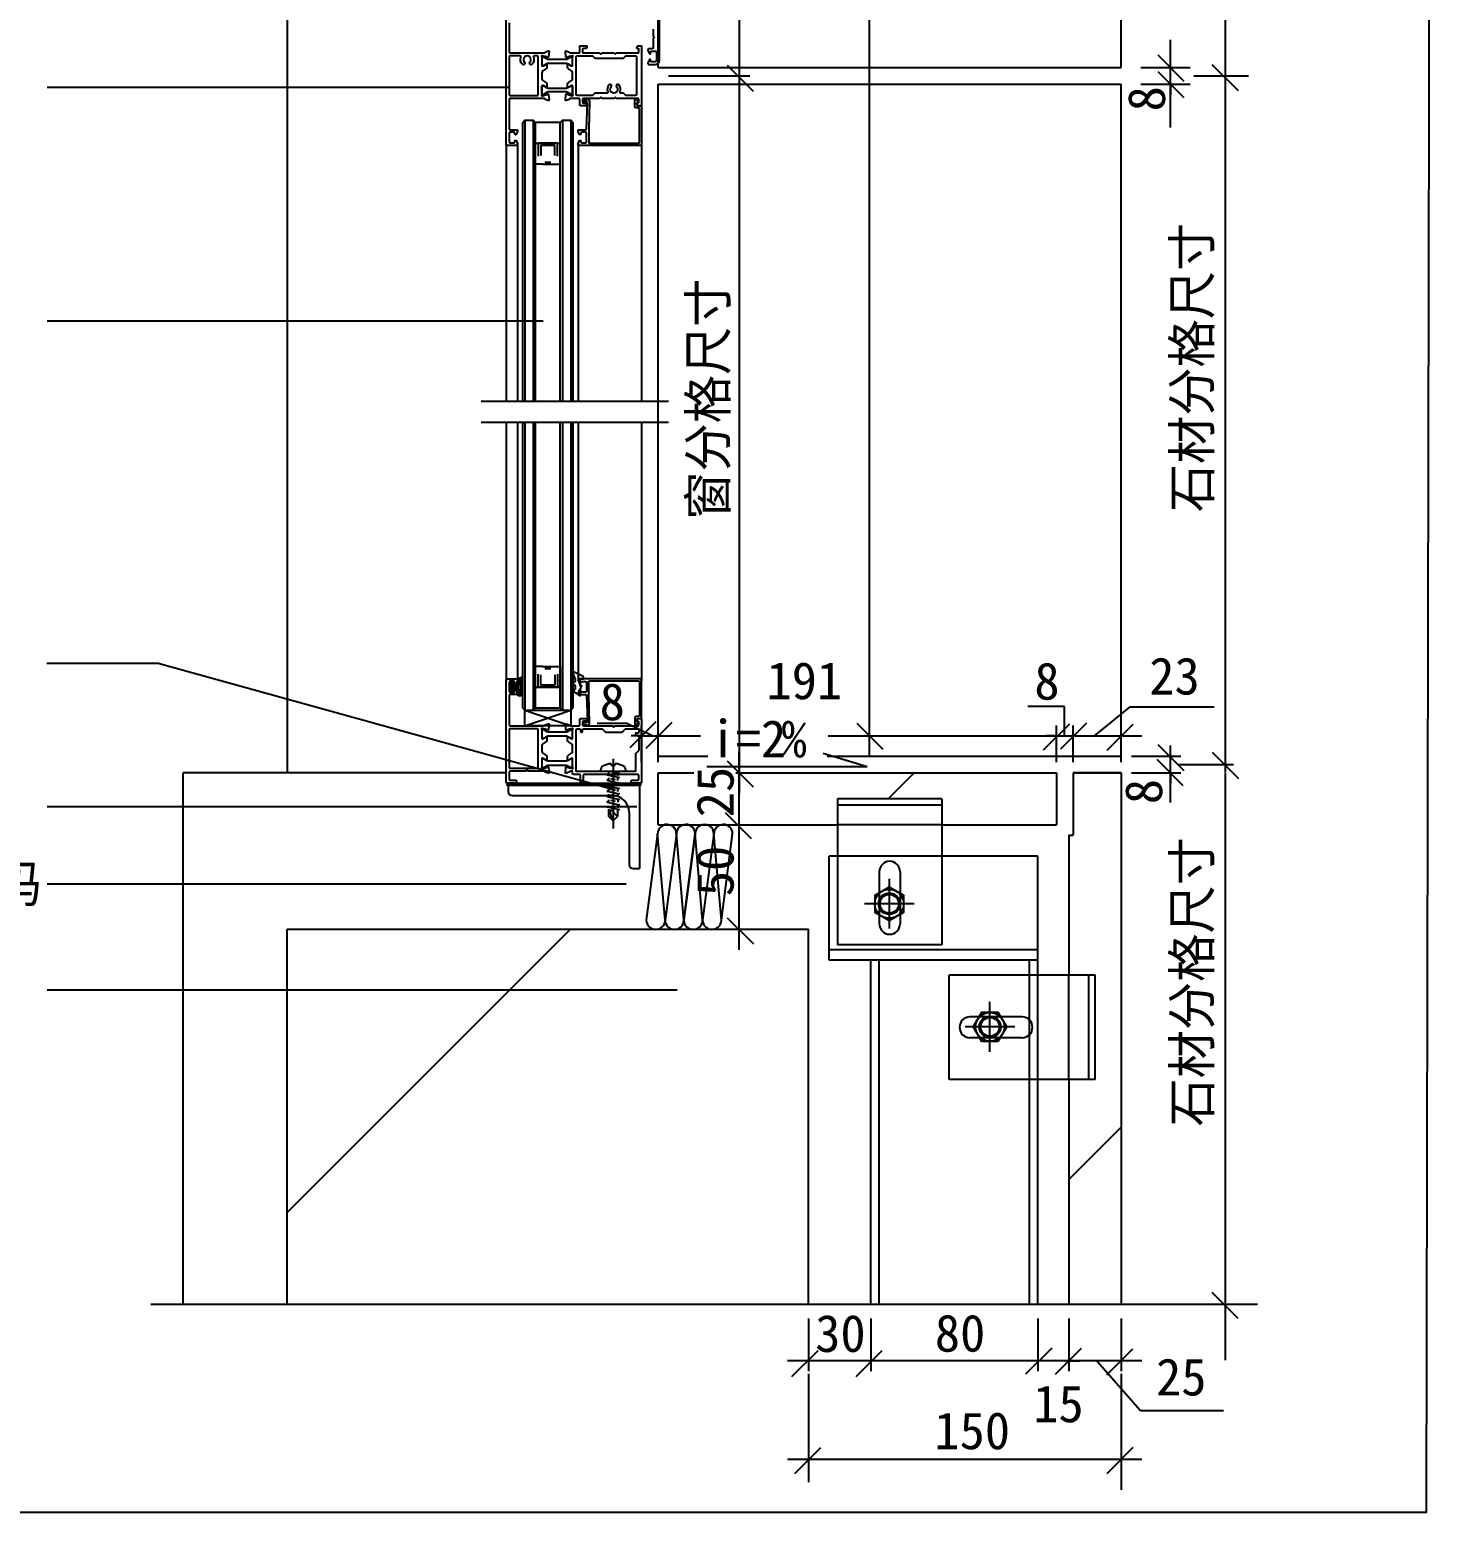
# Model space of a CAD drawing. Header units: metres. Extents: x -1813 to 2885, y 396 to 2003.
# Drawn here: x 2212 to 2885, y 396 to 1107 of the extents above; entities that cross this region are included whole.
import ezdxf

# ---------------------------------------------------------------- set-up
doc = ezdxf.new("R2010")
doc.units = ezdxf.units.M
for name, color, linetype in [('bz', 1, 'Continuous'), ('PJ', 4, 'Continuous'), ('ss', 5, 'Continuous'), ('user', 7, 'Continuous'), ('WARM', 51, 'Continuous'), ('wz', 2, 'Continuous'), ('xc', 3, 'Continuous'), ('XX', 6, 'Continuous'), ('YY', 4, 'Continuous'), ('ZX', 1, 'Continuous')]:
    doc.layers.add(name, color=color, linetype=linetype)
doc.dimstyles.get("Standard").update_dxf_attribs({"dimtxt": 2.5, "dimasz": 2.5, "dimexe": 1.25, "dimexo": 0.625, "dimtad": 1, "dimcen": 2.5, "dimazin": 3, "dimtfac": 1, "dimtmove": 0, "dimatfit": 3})

# ---------------------------------------------------------------- blocks, each defined once
blk = doc.blocks.new('A$C49D450B1')
at = {"layer": 'WARM'}
for points in [[(18, 45.88), (23.43, 4.45, -1), (14.43, 4.54, -1), (5.43, 4.45), (0, 45.88, -1), (9, 45.88, -1), (18, 45.88), (14.43, 4.54), (9, 45.88), (5.43, 4.45)], [(36, 45.88), (41.42, 4.45, -1), (32.42, 4.54, -1), (23.43, 4.45), (18, 45.88, -1), (27, 45.88, -1), (36, 45.88), (32.42, 4.54), (27, 45.88), (23.43, 4.45)]]:
    blk.add_lwpolyline(points, format="xyb", dxfattribs=at)
blk = doc.blocks.new('6340')
at = {"layer": 'xc'}
for p, q in [((-63, 0), (0, 0)), ((-63, 0), (-63, -3)), ((0, 0), (0, -40)), ((-61, -5), (-13, -5)), ((-5, -13), (-5, -38)), ((-3, -40), (0, -40))]:
    blk.add_line(p, q, dxfattribs=at)
for centre, radius, start, end in [((-61, -3), 2, 180, 270), ((-13, -13), 8, 0, 90), ((-3, -38), 2, 180, 270)]:
    blk.add_arc(centre, radius, start, end, dxfattribs=at)
blk = doc.blocks.new('M10M')
at = {"layer": 'PJ'}
blk.add_lwpolyline([(-8, 0), (-4, -6.93), (4, -6.93), (8, 0), (4, 6.93), (-4, 6.93)], close=True, dxfattribs=at)
for radius in [6.93, 5.14, 4.5]:
    blk.add_circle((0, 0), radius, dxfattribs=at)
at = {"layer": 'ZX'}
for p, q in [((0, -11.93), (0, 11.93)), ((11.93, 0), (-11.93, 0))]:
    blk.add_line(p, q, dxfattribs=at)
blk = doc.blocks.new('A$C709E0569')
at = {"layer": 'PJ'}
for p, q in [((0.08, 5.43), (2.27, 7.62)), ((0.22, 6.6), (1.46, 7.84)), ((0.48, 7.3), (2.98, 4.81)), ((1.06, 7.75), (2.83, 5.98)), ((2.11, 7.71), (2.74, 7.08)), ((0, 3.71), (0.87, 2.84)), ((0.01, 4.34), (2.74, 7.08)), ((0.01, 3.33), (0.78, 4.1)), ((0.02, 4.71), (0.77, 3.96)), ((0.05, 2.65), (2.44, 0.26)), ((0.07, 2.37), (0.82, 3.12)), ((0.1, 5.65), (0.92, 4.83)), ((0.19, 1.47), (1.07, 2.35)), ((0.19, 1.49), (1.68, 0)), ((0.22, 6.55), (1.33, 5.44)), ((0.41, 0.67), (4.28, 4.55)), ((0.93, 0.18), (2.9, 2.15)), ((1.63, 2.09), (2.81, 0.9)), ((1.78, 0.01), (2.83, 1.06)), ((1.84, 5.16), (2.83, 6.15)), ((2.01, 2.72), (2.86, 1.87)), ((2.02, 4.75), (3.98, 2.79)), ((2.1, 4.4), (2.9, 5.2)), ((2.13, 3.41), (3.26, 4.55)), ((2.14, 3.61), (3.07, 2.68)), ((3.23, 4.55), (6.19, 1.59)), ((4.28, 4.55), (3.26, 4.55)), ((4.2, 2.79), (3.27, 2.79)), ((3.54, 2.79), (6.19, 5.44)), ((4.26, 4.55), (6.19, 2.61)), ((4.43, 2.66), (6.19, 4.42)), ((4.49, 4.76), (5.91, 6.18)), ((4.5, 5.79), (4.95, 6.24)), ((4.5, 4.83), (4.5, 5.97)), ((4.5, 5.32), (6.19, 3.63)), ((4.5, 1.71), (6.19, 3.4)), ((4.5, 0.66), (4.5, 2.48)), ((4.5, 0.69), (6.19, 2.38)), ((4.5, 2.26), (6.16, 0.61)), ((4.5, 1.25), (5.35, 0.4)), ((4.65, 6.19), (6.19, 4.65)), ((5.86, 0.4), (4.74, 0.4)), ((4.8, 6.24), (5.77, 6.24)), ((5.23, 0.4), (6.19, 1.37)), ((5.62, 6.24), (6.19, 5.67)), ((6.19, 5.68), (6.19, 0.73))]:
    blk.add_line(p, q, dxfattribs=at)
for centre, radius, start, end in [((1.54, 6.52), 1.32, 1.44, 180.82), ((15.36, 3.89), 15.36, 170.23, 191.2), ((1.62, 1.42), 1.42, 201.1, 312.36), ((5.04, 3.75), 4.27, 170.57, 180), ((5.04, 3.75), 4.27, 180, 189.43), ((3.26, 4.05), 2.47, 158.15, 170.57), ((3.26, 3.46), 2.47, 189.43, 201.85), ((2.14, 4.5), 1.26, 135.93, 158.15), ((2.14, 3.01), 1.26, 201.85, 224.07), ((1.46, 5.16), 0.31, 90, 135.93), ((1.46, 2.35), 0.31, 224.07, 270), ((1.46, 5.16), 0.31, 44.07, 90), ((1.46, 2.35), 0.31, 270, 315.93), ((0.77, 4.5), 1.26, 21.85, 44.07), ((0.77, 3.01), 1.26, 315.93, 338.15), ((-0.34, 4.05), 2.47, 9.43, 21.85), ((-0.34, 3.46), 2.47, 338.15, 350.57), ((-2.12, 3.75), 4.27, 0, 9.43), ((-2.12, 3.75), 4.27, 350.57, 360), ((1.56, 1.15), 1.27, 322.4, 5.32), ((7.31, 5.96), 4.49, 172.51, 195.78), ((7.51, 1.34), 4.68, 165.26, 182.81), ((3.34, 2.42), 0.37, 101.3, 162.84), ((3.32, 4.89), 0.35, 205.09, 278.43), ((4.16, 2.44), 0.35, 353.41, 82.99), ((4.21, 4.83), 0.29, 284.26, 359.53), ((4.8, 5.94), 0.3, 90, 186.39), ((4.77, 0.66), 0.26, 180.96, 276.23), ((5.62, 5.68), 0.57, 359.88, 75.2), ((5.84, 0.75), 0.35, 267.22, 3.2)]:
    blk.add_arc(centre, radius, start, end, dxfattribs=at)
blk = doc.blocks.new('_DIMX')
blk.add_lwpolyline([(-16.09, -9.19), (-3.58, 3.31)])

msp = doc.modelspace()

# ---------------------------------------------------------------- hatches: boundary and pattern name
at = {"layer": 'PJ'}
h = msp.add_hatch(dxfattribs=at)
h.set_pattern_fill('AR-CONC', scale=10)
h.paths.add_polyline_path([(2735.52, 1710.35), (2513.52, 1710.35), (2513.52, 1405.35), (2735.52, 1405.35)])
h.paths.add_polyline_path([(2735.52, 1397.35), (2513.52, 1397.35), (2513.52, 1395.29, -0.19), (2514.03, 1393.95), (2514.03, 1350.46), (2514.03, 1248.19), (2513.52, 1248.19), (2513.52, 1238.19), (2514.03, 1238.19), (2514.03, 1135.57), (2514.03, 1092.08, -0.19), (2513.52, 1090.74), (2513.52, 1088.68), (2735.52, 1088.68)])
h.paths.add_polyline_path([(2735.52, 1080.68), (2513.52, 1080.68), (2513.52, 758.35), (2735.52, 758.35)])
at = {"layer": 'YY'}
h = msp.add_hatch(dxfattribs=at)
h.set_pattern_fill('AR-CONC', scale=10)
h.paths.add_polyline_path([(2585.52, 495.35), (2585.52, 675.35), (2528.1, 675.35), (2528.1, 620.35), (2529.43, 615.02), (2528.1, 613.69), (2519.6, 613.69), (2519.65, 614.13), (2518.76, 615.02), (2520.1, 620.35), (2520.1, 675.35), (2335.52, 675.35), (2335.52, 495.35)])
h.paths.add_polyline_path([(2518.76, 1853.69), (2520.1, 1855.02), (2528.6, 1855.02), (2528.54, 1854.58), (2529.43, 1853.69), (2528.1, 1848.35), (2528.1, 1793.35), (2585.52, 1793.35), (2585.52, 1973.35), (2335.52, 1973.35), (2335.52, 1793.35), (2520.1, 1793.35), (2520.1, 1848.35)])
h = msp.add_hatch(dxfattribs=at)
h.set_pattern_fill('ANSI31', scale=200)
h.paths.add_polyline_path([(2585.52, 495.35), (2585.52, 675.35), (2528.1, 675.35), (2528.1, 620.35), (2529.43, 615.02), (2528.1, 613.69), (2519.6, 613.69), (2519.65, 614.13), (2518.76, 615.02), (2520.1, 620.35), (2520.1, 675.35), (2335.52, 675.35), (2335.52, 495.35)])
h.paths.add_polyline_path([(2518.76, 1853.69), (2520.1, 1855.02), (2528.6, 1855.02), (2528.54, 1854.58), (2529.43, 1853.69), (2528.1, 1848.35), (2528.1, 1793.35), (2585.52, 1793.35), (2585.52, 1973.35), (2335.52, 1973.35), (2335.52, 1793.35), (2520.1, 1793.35), (2520.1, 1848.35)])
h = msp.add_hatch(dxfattribs=at)
h.set_pattern_fill('ANSI34', scale=60)
h.paths.add_polyline_path([(2735.52, 1973.35), (2710.52, 1973.35), (2710.52, 1813.35), (2715.08, 1813.35), (2723.74, 1818.35), (2726.24, 1814.02), (2716.42, 1808.35), (2710.52, 1808.35), (2710.52, 1748.35), (2712.52, 1748.35), (2712.52, 1718.35), (2735.52, 1718.35)])
h.paths.add_polyline_path([(2649.52, 1743.35), (2649.52, 1730.85), (2599.52, 1730.85), (2599.52, 1743.35), (2513.52, 1743.35), (2513.52, 1718.35), (2686.52, 1718.35), (2686.52, 1723.35), (2704.52, 1723.35), (2704.52, 1743.35)])
h.paths.add_polyline_path([(2513.52, 750.35), (2513.52, 725.35), (2599.52, 725.35), (2599.52, 737.85), (2649.52, 737.85), (2649.52, 725.35), (2704.52, 725.35), (2704.52, 750.35)])
h.paths.add_polyline_path([(2710.52, 653.22), (2723.02, 653.22), (2723.02, 603.22), (2710.52, 603.22), (2710.52, 495.35), (2735.52, 495.35), (2735.52, 750.35), (2712.52, 750.35), (2712.52, 720.35), (2710.52, 720.35)])
h = msp.add_hatch(dxfattribs=at)
h.set_pattern_fill('ANSI33', scale=22.5)
h.paths.add_polyline_path([(2466.51, 1052.28), (2466.51, 1062.28), (2454.51, 1062.28), (2454.51, 1052.28)])
h = msp.add_hatch(dxfattribs=at)
h.set_pattern_fill('ANSI33', scale=22.5)
h.paths.add_polyline_path([(2454.51, 791.35), (2454.51, 781.35), (2466.51, 781.35), (2466.51, 791.35)])

# ---------------------------------------------------------------- linework, layer by layer
for p, q in [((2708.35, 782.12), (2690.72, 782.12)), ((2708.35, 767.91), (2708.35, 782.12)), ((2722.59, 767.84), (2739.87, 781.87)), ((2739.87, 781.87), (2780.18, 781.87)), ((2498.43, 773.98), (2484.19, 773.98)), ((2510.49, 768.04), (2498.43, 773.98)), ((2724.04, 468.04), (2744.78, 444.42)), ((2744.78, 444.42), (2784.59, 444.42))]:
    msp.add_line(p, q)
at = {"layer": 'bz'}
for p, q in [((2614.68, 1728.35), (2614.68, 758.01)), ((2552.34, 1411.35), (2552.34, 1074.68)), ((2785.52, 1408.85), (2785.52, 1076.06)), ((2759.16, 1059.86), (2759.16, 1101.96)), ((2552.34, 1094.68), (2552.34, 740.35)), ((2744.93, 1088.68), (2768.58, 1088.68)), ((2518.42, 1084.68), (2557.34, 1084.68)), ((2770.34, 1084.68), (2796.69, 1084.68)), ((2744.93, 1080.68), (2768.58, 1080.68)), ((2759.16, 1080.68), (2759.16, 1075.68)), ((2785.52, 1080.68), (2785.52, 750.53)), ((2505.52, 755.35), (2505.52, 773.01)), ((2513.52, 755.35), (2513.52, 773.01)), ((2704.52, 755.35), (2704.52, 773.01)), ((2712.52, 755.35), (2712.52, 773.01)), ((2735.52, 755.35), (2735.52, 773.01)), ((2505.52, 768.01), (2500.52, 768.01)), ((2503.52, 768.01), (2533.78, 768.01)), ((2513.52, 768.01), (2518.52, 768.01)), ((2594.94, 768.01), (2714.52, 768.01)), ((2605.02, 768.01), (2619.68, 768.01)), ((2704.52, 768.01), (2699.52, 768.01)), ((2702.52, 768.01), (2745.52, 768.01)), ((2712.52, 768.01), (2717.52, 768.01)), ((2759.16, 736.13), (2759.16, 763.35)), ((2552.34, 715.35), (2552.34, 760.35)), ((2613.7, 753.21), (2592.66, 759.61)), ((2740.52, 758.35), (2764.16, 758.35)), ((2763.16, 754.35), (2789.52, 754.35)), ((2763.16, 754.35), (2789.52, 754.35)), ((2613.7, 753.21), (2536.79, 753.21)), ((2550.72, 750.35), (2557.34, 750.35)), ((2553.48, 750.35), (2557.34, 750.35)), ((2740.52, 750.35), (2764.16, 750.35)), ((2759.16, 750.35), (2759.16, 745.35)), ((2785.52, 750.35), (2785.52, 468.53)), ((2552.34, 665.35), (2552.34, 735.35)), ((2546.74, 725.35), (2557.34, 725.35)), ((2546.74, 725.35), (2557.34, 725.35)), ((2546.74, 675.35), (2557.34, 675.35)), ((2763.16, 495.35), (2801.02, 495.35)), ((2585.52, 488.53), (2585.52, 463.24)), ((2615.52, 488.53), (2615.52, 463.24)), ((2615.52, 488.53), (2615.52, 463.24)), ((2695.52, 488.53), (2695.52, 463.24)), ((2695.52, 488.53), (2695.52, 463.24)), ((2710.52, 488.53), (2710.52, 463.24)), ((2710.52, 488.53), (2710.52, 463.24)), ((2735.52, 488.53), (2735.52, 463.24)), ((2625.52, 468.24), (2575.52, 468.24)), ((2705.52, 468.24), (2605.52, 468.24)), ((2695.52, 468.24), (2690.52, 468.24)), ((2745.52, 468.24), (2700.52, 468.24)), ((2710.52, 468.24), (2715.52, 468.24)), ((2585.52, 462.07), (2585.52, 410.03)), ((2735.52, 462.07), (2735.52, 406.31)), ((2745.52, 420.92), (2575.52, 420.92))]:
    msp.add_line(p, q, dxfattribs=at)
msp.add_lwpolyline([(877.52, 2003.43), (2884.84, 2003.43), (2881.9, 395.56), (877.52, 395.56)], close=True, dxfattribs=at)
at = {"layer": 'PJ'}
for p, q in [((2466.51, 1062.28), (2454.51, 1062.28)), ((2454.51, 1042.28), (2454.51, 1052.28)), ((2454.51, 1052.28), (2466.51, 1052.28)), ((2455.85, 1052.28), (2455.85, 1046.02)), ((2465.18, 1052.28), (2455.85, 1052.28)), ((2457.18, 1051.28), (2457.18, 1046.41)), ((2463.85, 1051.28), (2457.18, 1051.28)), ((2463.85, 1046.41), (2463.85, 1051.28)), ((2465.18, 1046.02), (2465.18, 1052.28)), ((2466.51, 1042.28), (2466.51, 1052.28)), ((2457.91, 1042.28), (2454.51, 1042.28)), ((2457.91, 1042.28), (2463.11, 1042.28)), ((2459.13, 1043.28), (2461.89, 1043.28)), ((2463.11, 1042.28), (2466.51, 1042.28)), ((2457.91, 801.35), (2454.51, 801.35)), ((2454.51, 801.35), (2454.51, 791.35)), ((2455.85, 791.35), (2455.85, 797.61)), ((2457.18, 792.35), (2457.18, 797.22)), ((2457.91, 801.35), (2463.11, 801.35)), ((2459.13, 800.35), (2461.89, 800.35)), ((2463.11, 801.35), (2466.51, 801.35)), ((2463.85, 797.22), (2463.85, 792.35)), ((2465.18, 797.61), (2465.18, 791.35)), ((2466.51, 801.35), (2466.51, 791.35)), ((2454.51, 781.35), (2454.51, 791.35)), ((2454.51, 791.35), (2466.51, 791.35)), ((2465.18, 791.35), (2455.85, 791.35)), ((2463.85, 792.35), (2457.18, 792.35)), ((2466.51, 791.35), (2466.51, 781.35)), ((2449.51, 772.85), (2471.51, 780.35)), ((2449.51, 780.35), (2471.51, 772.85)), ((2466.51, 781.35), (2454.51, 781.35)), ((2490.94, 753.91), (2490.94, 754.65)), ((2490.94, 753.91), (2492.78, 753.91)), ((2492.78, 753.91), (2492.78, 754.65)), ((2485.72, 750.85), (2485.72, 751.62)), ((2498, 750.85), (2485.72, 750.85)), ((2489.71, 749.51), (2488.79, 749.32)), ((2488.79, 749.32), (2494.93, 748.01)), ((2489.71, 746.9), (2488.79, 746.7)), ((2489.71, 749.51), (2489.71, 750.43)), ((2489.71, 746.9), (2489.71, 747.81)), ((2490.6, 749.22), (2492.89, 748.74)), ((2490.6, 747.63), (2492.89, 747.14)), ((2491.07, 750.85), (2494.93, 750.03)), ((2494.93, 750.03), (2494.01, 749.83)), ((2494.01, 749.83), (2494.01, 748.92)), ((2494.93, 748.01), (2494.01, 747.82)), ((2494.01, 747.82), (2494.01, 746.6)), ((2498, 750.85), (2498, 751.62)), ((2488.79, 746.7), (2494.93, 745.4)), ((2489.71, 744.29), (2488.79, 744.09)), ((2488.79, 744.09), (2494.94, 742.79)), ((2489.71, 741.68), (2488.79, 741.48)), ((2488.79, 741.48), (2494.94, 740.18)), ((2489.71, 744.29), (2489.71, 745.2)), ((2489.71, 741.68), (2489.71, 742.59)), ((2489.71, 739.07), (2489.71, 739.98)), ((2490.6, 745.01), (2492.89, 744.53)), ((2490.6, 742.4), (2492.89, 741.92)), ((2490.6, 739.79), (2492.89, 739.31)), ((2494.93, 745.4), (2494.01, 745.21)), ((2494.01, 745.21), (2494.01, 743.99)), ((2494.94, 742.79), (2494.01, 742.59)), ((2494.01, 742.59), (2494.01, 741.38)), ((2494.94, 740.18), (2494.01, 739.98)), ((2494.01, 739.98), (2494.02, 738.77)), ((2489.7, 734.13), (2488.78, 733.94)), ((2488.78, 733.94), (2494.92, 732.63)), ((2489.71, 739.07), (2488.79, 738.87)), ((2488.79, 738.87), (2494.94, 737.57)), ((2489.72, 736.46), (2488.79, 736.26)), ((2488.79, 736.26), (2494.94, 734.96)), ((2489.7, 729.4), (2489.7, 732.91)), ((2489.72, 736.46), (2489.71, 737.37)), ((2490.6, 737.18), (2492.89, 736.7)), ((2494.92, 732.63), (2494, 732.44)), ((2494.94, 737.57), (2494.02, 737.37)), ((2494.02, 737.37), (2494.02, 736.16)), ((2494.94, 734.96), (2494.02, 734.76)), ((2494.02, 734.76), (2494.02, 733.55)), ((2649.52, 737.85), (2599.52, 737.85)), ((2599.52, 737.85), (2599.52, 667.85)), ((2649.52, 734.85), (2599.52, 734.85)), ((2649.52, 737.85), (2649.52, 667.85)), ((2491.85, 727.33), (2489.7, 729.4)), ((2491.34, 727.94), (2490.46, 731.76)), ((2494, 729.4), (2491.2, 732.21)), ((2491.85, 727.33), (2494, 729.4)), ((2494, 732.44), (2494, 729.4)), ((2619.52, 702.85), (2619.52, 677.85)), ((2629.52, 702.85), (2629.52, 677.85)), ((2649.52, 667.85), (2599.52, 667.85)), ((2653.02, 603.22), (2653.02, 653.22)), ((2723.02, 653.22), (2653.02, 653.22)), ((2720.02, 603.22), (2720.02, 653.22)), ((2723.02, 603.22), (2723.02, 653.22)), ((2688.02, 633.22), (2663.02, 633.22)), ((2688.02, 623.22), (2663.02, 623.22)), ((2723.02, 603.22), (2653.02, 603.22))]:
    msp.add_line(p, q, dxfattribs=at)
for points in [[(2469.25, 1090.68, -0.13), (2469.85, 1090.52), (2471.65, 1089.48), (2472.01, 1089.48, 0.41), (2472.41, 1089.88), (2472.41, 1091.58), (2472.41, 1093.28, 0.41), (2472.01, 1093.68), (2471.65, 1093.68), (2469.85, 1092.64, -0.13), (2469.25, 1092.48), (2462.21, 1092.48), (2460.77, 1092.48, -0.13), (2460.17, 1092.64), (2458.37, 1093.68), (2458.01, 1093.68, 0.41), (2457.61, 1093.28), (2457.61, 1091.58), (2457.61, 1089.88, 0.41), (2458.01, 1089.48), (2458.37, 1089.48), (2460.17, 1090.52, -0.13), (2460.77, 1090.68), (2462.21, 1090.68)], [(2469.25, 1078.68, 0.13), (2469.85, 1078.84), (2471.65, 1079.88), (2472.01, 1079.88, -0.41), (2472.41, 1079.48), (2472.41, 1077.78), (2472.41, 1076.08, -0.41), (2472.01, 1075.68), (2471.65, 1075.68), (2469.85, 1076.72, 0.13), (2469.25, 1076.88), (2462.21, 1076.88), (2460.77, 1076.88, 0.13), (2460.17, 1076.72), (2458.37, 1075.68), (2458.01, 1075.68, -0.41), (2457.61, 1076.08), (2457.61, 1077.78), (2457.61, 1079.48, -0.41), (2458.01, 1079.88), (2458.37, 1079.88), (2460.17, 1078.84, 0.13), (2460.77, 1078.68), (2462.21, 1078.68)], [(2469.25, 768.06, -0.13), (2469.85, 767.9), (2471.65, 766.86), (2472.01, 766.86, 0.41), (2472.41, 767.26), (2472.41, 768.96), (2472.41, 770.66, 0.41), (2472.01, 771.06), (2471.65, 771.06), (2469.85, 770.02, -0.13), (2469.25, 769.86), (2462.21, 769.86), (2460.77, 769.86, -0.13), (2460.17, 770.02), (2458.37, 771.06), (2458.01, 771.06, 0.41), (2457.61, 770.66), (2457.61, 768.96), (2457.61, 767.26, 0.41), (2458.01, 766.86), (2458.37, 766.86), (2460.17, 767.9, -0.13), (2460.77, 768.06), (2462.21, 768.06)], [(2469.25, 754.04, -0.13), (2469.85, 753.88), (2471.65, 752.84), (2472.01, 752.84, 0.41), (2472.41, 753.24), (2472.41, 754.94), (2472.41, 756.64, 0.41), (2472.01, 757.04), (2471.65, 757.04), (2469.85, 756, -0.13), (2469.25, 755.84), (2462.21, 755.84), (2460.77, 755.84, -0.13), (2460.17, 756), (2458.37, 757.04), (2458.01, 757.04, 0.41), (2457.61, 756.64), (2457.61, 754.94), (2457.61, 753.24, 0.41), (2458.01, 752.84), (2458.37, 752.84), (2460.17, 753.88, -0.13), (2460.77, 754.04), (2462.21, 754.04)]]:
    msp.add_lwpolyline(points, format="xyb", close=True, dxfattribs=at)
msp.add_lwpolyline([(2449.51, 780.35), (2471.51, 780.35), (2471.51, 772.85), (2449.51, 772.85)], close=True, dxfattribs=at)
for centre, radius, start, end in [((2491.86, 743.82), 10.87, 94.88, 115.48), ((2491.86, 743.82), 10.87, 64.56, 85.16), ((2488.39, 751.21), 2.71, 116.51, 171.36), ((2495.33, 751.21), 2.71, 8.68, 63.53), ((2490.91, 731.86), 0.46, 50.41, 193.09), ((2624.52, 702.85), 5, 0, 180), ((2624.52, 677.85), 5, 180, 0), ((2663.02, 628.22), 5, 90, 270), ((2688.02, 628.22), 5, 270, 90)]:
    msp.add_arc(centre, radius, start, end, dxfattribs=at)
at = {"layer": 'ss'}
for p, q in [((2335.52, 495.35), (2335.52, 675.35)), ((2335.52, 675.35), (2585.52, 675.35)), ((2585.52, 495.35), (2585.52, 675.35))]:
    msp.add_line(p, q, dxfattribs=at)
at = {"layer": 'user'}
for p, q in [((2449.51, 1063.28), (2449.51, 928.33)), ((2453.51, 1063.28), (2453.51, 928.33)), ((2467.51, 1063.28), (2467.51, 928.33)), ((2471.51, 1063.28), (2471.51, 928.33)), ((2440.51, 1051.95), (2440.51, 928.33)), ((2446.01, 1051.95), (2446.01, 928.33)), ((2475.01, 1051.95), (2475.01, 928.33)), ((2505.51, 1051.78), (2505.51, 928.33)), ((2440.51, 918.33), (2440.51, 794.35)), ((2446.01, 918.33), (2446.01, 794.35)), ((2449.51, 918.33), (2449.51, 780.35)), ((2453.51, 918.33), (2453.51, 780.35)), ((2467.51, 918.33), (2467.51, 780.35)), ((2471.51, 918.33), (2471.51, 780.35)), ((2475.01, 918.33), (2475.01, 794.35)), ((2505.51, 918.33), (2505.51, 794.35))]:
    msp.add_line(p, q, dxfattribs=at)
for centre, radius, start, end in [((2445.01, 800.24), 4.92, 275.91, 315.5), ((2446.05, 798.33), 3.05, 264.23, 323.99), ((2446.4, 797.72), 2.62, 259.48, 323.9)]:
    msp.add_arc(centre, radius, start, end, dxfattribs=at)
at = {"layer": 'wz'}
msp.add_line((2273.52, 802.71), (2220.13, 802.71), dxfattribs=at)
at = {"layer": 'xc'}
for p, q in [((2513.52, 1088.68), (2513.52, 1397.35)), ((2735.52, 1088.68), (2735.52, 1397.35)), ((2513.52, 1088.68), (2735.52, 1088.68)), ((2513.52, 1080.68), (2735.52, 1080.68)), ((2513.52, 758.35), (2513.52, 1080.68)), ((2735.52, 758.35), (2735.52, 1080.68)), ((2448.51, 781.35), (2449.51, 780.35)), ((2449.51, 780.35), (2453.51, 780.35)), ((2453.51, 780.35), (2454.51, 781.35)), ((2466.51, 781.35), (2467.51, 780.35)), ((2467.51, 780.35), (2471.51, 780.35)), ((2471.51, 780.35), (2472.51, 781.35)), ((2513.52, 758.35), (2537.28, 758.35)), ((2594.5, 758.35), (2735.52, 758.35)), ((2513.52, 725.35), (2513.52, 750.35)), ((2513.52, 750.35), (2530.48, 750.35)), ((2557.15, 750.35), (2704.52, 750.35)), ((2704.52, 750.35), (2704.52, 725.35)), ((2712.52, 750.35), (2712.52, 720.35)), ((2712.52, 750.35), (2735.52, 750.35)), ((2735.52, 750.35), (2712.52, 750.35)), ((2735.52, 750.35), (2735.52, 495.35)), ((2513.52, 725.35), (2599.52, 725.35)), ((2649.52, 725.35), (2704.52, 725.35)), ((2710.52, 720.35), (2712.52, 720.35)), ((2710.52, 720.35), (2710.52, 653.22)), ((2595.52, 660.35), (2595.52, 710.35)), ((2695.52, 710.35), (2595.52, 710.35)), ((2695.52, 495.35), (2695.52, 710.35)), ((2695.52, 660.35), (2695.52, 710.35)), ((2695.52, 660.35), (2595.52, 660.35)), ((2615.52, 495.35), (2615.52, 660.35)), ((2710.52, 603.22), (2710.52, 495.35))]:
    msp.add_line(p, q, dxfattribs=at)
for points in [[(2511.03, 1107.08), (2511.03, 1103.74, 0.2), (2511.09, 1103.6), (2511.48, 1103.22, -0.41), (2511.48, 1102.94), (2511.09, 1102.56, 0.2), (2511.03, 1102.41), (2511.03, 1098.08, -0.41), (2510.53, 1097.58), (2509.03, 1097.58, 0.51), (2508.56, 1096.92), (2509.06, 1095.45, 0.85), (2509.83, 1095.58), (2509.83, 1095.88, -0.41), (2510.33, 1096.38), (2512.13, 1096.38, -0.41), (2512.63, 1095.88), (2512.63, 1092.28, -0.41), (2511.63, 1091.28), (2510.33, 1091.28, -0.41), (2509.83, 1091.78), (2509.83, 1092.08, 0.85), (2509.06, 1092.21), (2508.56, 1090.74, 0.51), (2509.03, 1090.08), (2512.03, 1090.08, 0.41), (2514.03, 1092.08), (2514.03, 1135.57, 0.2)], [(2441.91, 1110.08), (2441.91, 1096.08, 0.41), (2442.41, 1095.58), (2458.81, 1095.58, 0.36), (2459.11, 1095.82, -0.26), (2459.3, 1096.05), (2460.71, 1096.56, -0.55), (2461.11, 1096.25), (2460.9, 1093.89, -0.18), (2460.82, 1093.71), (2460.45, 1093.34, -0.72), (2460.11, 1093.51, 0.38), (2459.97, 1093.73), (2457.91, 1094.28), (2457.71, 1094.28, 0.84), (2457.61, 1093.7), (2457.61, 1089.68, 0.41), (2457.91, 1089.38), (2458.13, 1089.38, 0.14), (2458.28, 1089.42), (2459.81, 1090.35, -0.59), (2460.11, 1090.18), (2460.11, 1088.76, -0.26), (2459.63, 1087.9), (2458.09, 1086.96, 0.26), (2457.61, 1086.11), (2457.61, 1084.68), (2457.61, 1083.25, 0.26), (2458.09, 1082.4), (2459.63, 1081.46, -0.26), (2460.11, 1080.6), (2460.11, 1079.18, -0.59), (2459.81, 1079.01), (2458.28, 1079.94, 0.14), (2458.13, 1079.98), (2457.91, 1079.98, 0.41), (2457.61, 1079.68), (2457.61, 1075.66, 0.84), (2457.71, 1075.08), (2457.91, 1075.08), (2459.97, 1075.63, 0.38), (2460.11, 1075.85, -0.72), (2460.45, 1076.02), (2460.82, 1075.65, -0.18), (2460.9, 1075.47), (2461.11, 1073.11, -0.55), (2460.71, 1072.8), (2459.3, 1073.31, -0.26), (2459.11, 1073.54, 0.36), (2458.81, 1073.78), (2442.41, 1073.78, 0.41), (2441.91, 1073.28), (2441.91, 1059.28, 0.41), (2442.41, 1058.78), (2445.51, 1058.78, -0.51), (2445.99, 1058.12), (2445.49, 1056.65, -0.85), (2444.71, 1056.78), (2444.71, 1057.08, 0.41), (2444.21, 1057.58), (2442.41, 1057.58, 0.41), (2441.91, 1057.08), (2441.91, 1052.98, 0.41), (2442.41, 1052.48), (2444.21, 1052.48, 0.41), (2444.71, 1052.98), (2444.71, 1053.28, -0.85), (2445.49, 1053.41), (2445.99, 1051.94, -0.51), (2445.51, 1051.28), (2441.01, 1051.28, -0.41), (2440.51, 1051.78), (2440.51, 1084.68), (2440.51, 1117.58, -0.41)]]:
    msp.add_lwpolyline(points, format="xyb", dxfattribs=at)
for points in [[(2477.21, 1073.28), (2477.21, 1072.08, 0.41), (2477.71, 1071.58), (2478.71, 1071.58, -0.41), (2479.21, 1071.08), (2479.21, 1070.78, -0.41), (2478.71, 1070.28), (2476.41, 1070.28, -0.41), (2475.91, 1070.78), (2475.91, 1073.28, 0.41), (2475.41, 1073.78), (2471.21, 1073.78, 0.36), (2470.92, 1073.54, -0.26), (2470.73, 1073.31), (2469.31, 1072.8, -0.55), (2468.91, 1073.11), (2469.12, 1075.47, -0.18), (2469.21, 1075.65), (2469.57, 1076.02, -0.72), (2469.91, 1075.85, 0.38), (2470.06, 1075.63), (2472.11, 1075.08), (2472.31, 1075.08, 0.84), (2472.41, 1075.66), (2472.41, 1079.68, 0.41), (2472.11, 1079.98), (2471.9, 1079.98, 0.14), (2471.74, 1079.94), (2470.22, 1079.01, -0.59), (2469.91, 1079.18), (2469.91, 1080.6, -0.26), (2470.39, 1081.46), (2471.93, 1082.4, 0.26), (2472.41, 1083.25), (2472.41, 1084.68), (2472.41, 1086.11, 0.26), (2471.93, 1086.96), (2470.39, 1087.9, -0.26), (2469.91, 1088.76), (2469.91, 1090.18, -0.59), (2470.22, 1090.35), (2471.74, 1089.42, 0.14), (2471.9, 1089.38), (2472.11, 1089.38, 0.41), (2472.41, 1089.68), (2472.41, 1093.7, 0.84), (2472.31, 1094.28), (2472.11, 1094.28), (2470.06, 1093.73, 0.38), (2469.91, 1093.51, -0.72), (2469.57, 1093.34), (2469.21, 1093.71, -0.18), (2469.12, 1093.89), (2468.91, 1096.25, -0.55), (2469.31, 1096.56), (2470.73, 1096.05, -0.26), (2470.92, 1095.82, 0.36), (2471.21, 1095.58), (2475.41, 1095.58, 0.41), (2475.91, 1096.08), (2475.91, 1098.58, -0.41), (2476.41, 1099.08), (2478.71, 1099.08, -0.41), (2479.21, 1098.58), (2479.21, 1098.28, -0.41), (2478.71, 1097.78), (2477.71, 1097.78, 0.41), (2477.21, 1097.28), (2477.21, 1096.08, 0.41), (2477.71, 1095.58), (2485.25, 1095.58, -0.2), (2485.39, 1095.52), (2485.77, 1095.14, 0.41), (2486.05, 1095.14), (2486.44, 1095.52, -0.2), (2486.58, 1095.58), (2492.25, 1095.58, -0.2), (2492.39, 1095.52), (2492.77, 1095.14, 0.41), (2493.05, 1095.14), (2493.44, 1095.52, -0.2), (2493.58, 1095.58), (2503.71, 1095.58, 0.41), (2504.21, 1096.08), (2504.21, 1097.28, 0.41), (2503.91, 1097.58), (2503.51, 1097.58, -0.41), (2503.21, 1097.88), (2503.21, 1098.08, -0.13), (2503.28, 1098.33), (2503.57, 1098.83, -0.27), (2504, 1099.08), (2505.21, 1099.08, -0.41), (2505.51, 1098.78), (2505.51, 1084.68), (2505.51, 1070.58, -0.41), (2505.21, 1070.28), (2504, 1070.28, -0.27), (2503.57, 1070.53), (2503.28, 1071.03, -0.13), (2503.21, 1071.28), (2503.21, 1071.48, -0.41), (2503.51, 1071.78), (2503.91, 1071.78, 0.41), (2504.21, 1072.08), (2504.21, 1073.28, 0.41), (2503.71, 1073.78), (2493.58, 1073.78, -0.2), (2493.44, 1073.84), (2493.05, 1074.22, 0.41), (2492.77, 1074.22), (2492.39, 1073.84, -0.2), (2492.25, 1073.78), (2486.58, 1073.78, -0.2), (2486.44, 1073.84), (2486.05, 1074.22, 0.41), (2485.77, 1074.22), (2485.39, 1073.84, -0.2), (2485.25, 1073.78), (2477.71, 1073.78, 0.41)], [(2442.41, 1094.18, 0.41), (2441.91, 1093.68), (2441.91, 1084.68), (2441.91, 1075.68, 0.41), (2442.41, 1075.18), (2455.41, 1075.18, 0.41), (2455.91, 1075.68), (2455.91, 1084.68), (2455.91, 1093.68, 0.41), (2455.41, 1094.18), (2454.08, 1094.18, 0.52), (2453.61, 1093.5, -0.29), (2452.92, 1090.17, -0.5), (2451.81, 1090.3), (2451.81, 1090.3, -0.33), (2451.91, 1091.13, 2.34), (2449.31, 1091.13, -0.33), (2449.41, 1090.3), (2449.41, 1090.3, -0.5), (2448.3, 1090.17, -0.29), (2447.62, 1093.5, 0.52), (2447.15, 1094.18)], [(2474.11, 1084.68), (2474.11, 1093.68, -0.41), (2474.61, 1094.18), (2481.96, 1094.18), (2483.06, 1093.08), (2496.86, 1093.08), (2497.96, 1094.18), (2502.51, 1094.18, -0.41), (2503.01, 1093.68), (2503.01, 1084.68), (2503.01, 1075.68, -0.41), (2502.51, 1075.18), (2497.96, 1075.18), (2496.86, 1076.28), (2495.68, 1076.28, -0.52), (2495.21, 1076.95, 0.29), (2494.52, 1080.29, 0.5), (2493.41, 1080.16), (2493.41, 1080.16, 0.33), (2493.51, 1079.32, -2.34), (2490.91, 1079.32, 0.33), (2491.01, 1080.16), (2491.01, 1080.16, 0.5), (2489.9, 1080.29, 0.29), (2489.22, 1076.95, -0.52), (2488.75, 1076.28), (2483.06, 1076.28), (2481.96, 1075.18), (2474.61, 1075.18, -0.41), (2474.11, 1075.68)], [(2503.51, 1071.98, 0.41), (2503.21, 1071.68), (2503.21, 1070.68, 0.41), (2503.61, 1070.28), (2505.01, 1070.28, -0.41), (2505.51, 1069.78), (2505.51, 1051.78, -0.41), (2505.01, 1051.28), (2475.51, 1051.28, -0.51), (2475.04, 1051.94), (2475.53, 1053.41, -0.85), (2476.31, 1053.28), (2476.31, 1052.98, 0.41), (2476.81, 1052.48), (2478.61, 1052.48, 0.41), (2479.11, 1052.98), (2479.11, 1057.08, 0.41), (2478.61, 1057.58), (2476.81, 1057.58, 0.41), (2476.31, 1057.08), (2476.31, 1056.78, -0.85), (2475.53, 1056.65), (2475.04, 1058.12, -0.51), (2475.51, 1058.78), (2478.63, 1058.78, 0.41), (2479.13, 1059.27), (2479.48, 1071.78, 0.56), (2478.77, 1072.25), (2477.85, 1071.82, -0.34), (2477.32, 1071.94), (2477.32, 1071.94, -0.49), (2477.47, 1072.64), (2479.08, 1073.39, -0.56), (2480.5, 1072.45), (2480.11, 1058.78), (2480.11, 1052.78, 0.41), (2480.61, 1052.28), (2504.01, 1052.28, 0.41), (2504.51, 1052.78), (2504.51, 1068.78, 0.41), (2504.01, 1069.28), (2502.81, 1069.28, -0.41), (2502.31, 1069.78), (2502.31, 1073.28, -0.65), (2502.65, 1073.43), (2503.85, 1072.33, -0.68), (2503.71, 1071.98)], [(2441.91, 793.65), (2441.91, 789.55, 0.41), (2442.41, 789.05), (2444.21, 789.05, 0.41), (2444.71, 789.55), (2444.71, 789.85, -0.85), (2445.49, 789.98), (2445.99, 788.51, -0.51), (2445.51, 787.85), (2442.41, 787.85, 0.41), (2441.91, 787.35), (2441.91, 773.35, 0.41), (2442.41, 772.85), (2458.81, 772.85, 0.36), (2459.11, 773.1, -0.26), (2459.3, 773.32), (2460.71, 773.84, -0.55), (2461.11, 773.53), (2460.9, 771.17, -0.18), (2460.82, 770.98), (2460.45, 770.62, -0.72), (2460.11, 770.78, 0.38), (2459.97, 771), (2457.91, 771.55), (2457.71, 771.55, 0.84), (2457.61, 770.97), (2457.61, 766.95, 0.41), (2457.91, 766.65), (2458.13, 766.65, 0.14), (2458.28, 766.7), (2459.81, 767.63, -0.59), (2460.11, 767.46), (2460.11, 766.03, -0.26), (2459.63, 765.18), (2458.09, 764.24, 0.26), (2457.61, 763.38), (2457.61, 760.53, 0.26), (2458.09, 759.67), (2459.63, 758.73, -0.26), (2460.11, 757.88), (2460.11, 756.45, -0.59), (2459.81, 756.28), (2458.28, 757.21, 0.14), (2458.13, 757.25), (2457.91, 757.25, 0.41), (2457.61, 756.95), (2457.61, 752.94, 0.84), (2457.71, 752.35), (2457.91, 752.35), (2459.97, 752.91, 0.38), (2460.11, 753.12, -0.72), (2460.45, 753.29), (2460.82, 752.93, -0.18), (2460.9, 752.74), (2461.11, 750.38, -0.55), (2460.71, 750.07), (2459.3, 750.59, -0.26), (2459.11, 750.81, 0.36), (2458.81, 751.05), (2451.28, 751.05, -0.2), (2451.14, 751.11), (2450.75, 751.5, 0.41), (2450.47, 751.5), (2450.09, 751.11, -0.2), (2449.95, 751.05), (2442.41, 751.05, 0.41), (2441.91, 750.55), (2441.91, 747.25, 0.41), (2442.41, 746.75), (2445.01, 746.75, -0.41), (2445.51, 746.25), (2445.51, 745.85, -0.41), (2445.01, 745.35), (2441.01, 745.35, -0.41), (2440.51, 745.85), (2440.51, 794.85, -0.41), (2441.01, 795.35), (2445.51, 795.35, -0.51), (2445.99, 794.69), (2445.49, 793.23, -0.85), (2444.71, 793.35), (2444.71, 793.65, 0.41), (2444.21, 794.15), (2442.41, 794.15, 0.41)], [(2503.51, 774.65, -0.41), (2503.21, 774.95), (2503.21, 775.95, -0.41), (2503.61, 776.35), (2505.01, 776.35, 0.41), (2505.51, 776.85), (2505.51, 794.85, 0.41), (2505.01, 795.35), (2475.51, 795.35, 0.51), (2475.04, 794.69), (2475.53, 793.23, 0.85), (2476.31, 793.35), (2476.31, 793.65, -0.41), (2476.81, 794.15), (2478.61, 794.15, -0.41), (2479.11, 793.65), (2479.11, 789.55, -0.41), (2478.61, 789.05), (2476.81, 789.05, -0.41), (2476.31, 789.55), (2476.31, 789.85, 0.85), (2475.53, 789.98), (2475.04, 788.51, 0.51), (2475.51, 787.85), (2478.63, 787.85, -0.41), (2479.13, 787.37), (2479.48, 774.85, -0.56), (2478.77, 774.39), (2477.85, 774.81, 0.34), (2477.32, 774.69), (2477.32, 774.69, 0.49), (2477.47, 774), (2479.08, 773.25, 0.56), (2480.5, 774.18), (2480.11, 787.85), (2480.11, 793.85, -0.41), (2480.61, 794.35), (2504.01, 794.35, -0.41), (2504.51, 793.85), (2504.51, 777.85, -0.41), (2504.01, 777.35), (2502.81, 777.35, 0.41), (2502.31, 776.85), (2502.31, 773.35, 0.65), (2502.65, 773.21), (2503.85, 774.31, 0.68), (2503.71, 774.65)], [(2503.21, 775.35, -0.13), (2503.28, 775.6), (2503.57, 776.1, -0.27), (2504, 776.35), (2505.21, 776.35, -0.41), (2505.51, 776.05), (2505.51, 745.85, -0.41), (2505.01, 745.35), (2501.01, 745.35, -0.41), (2500.51, 745.85), (2500.51, 746.25, -0.41), (2501.01, 746.75), (2503.61, 746.75, 0.41), (2504.11, 747.25), (2504.11, 748.95, 0.41), (2503.61, 749.45), (2492.88, 749.45, -0.2), (2492.74, 749.51), (2492.35, 749.9, 0.41), (2492.07, 749.9), (2491.69, 749.51, -0.2), (2491.55, 749.45), (2478.01, 749.45, 0.41), (2477.51, 748.95), (2477.51, 745.85, -0.41), (2477.01, 745.35), (2476.61, 745.35, -0.41), (2476.11, 745.85), (2476.11, 748.95, 0.41), (2475.61, 749.45), (2472.91, 749.45, -0.41), (2472.41, 749.95), (2472.41, 751.05), (2471.21, 751.05, 0.36), (2470.92, 750.81, -0.26), (2470.73, 750.59), (2469.31, 750.07, -0.55), (2468.91, 750.38), (2469.12, 752.74, -0.18), (2469.21, 752.93), (2469.57, 753.29, -0.72), (2469.91, 753.12, 0.38), (2470.06, 752.91), (2472.11, 752.35), (2472.31, 752.35, 0.84), (2472.41, 752.94), (2472.41, 756.95, 0.41), (2472.11, 757.25), (2471.9, 757.25, 0.14), (2471.74, 757.21), (2470.22, 756.28, -0.59), (2469.91, 756.45), (2469.91, 757.88, -0.26), (2470.39, 758.73), (2471.93, 759.67, 0.26), (2472.41, 760.53), (2472.41, 763.38, 0.26), (2471.93, 764.24), (2470.39, 765.18, -0.26), (2469.91, 766.03), (2469.91, 767.46, -0.59), (2470.22, 767.63), (2471.74, 766.7, 0.14), (2471.9, 766.65), (2472.11, 766.65, 0.41), (2472.41, 766.95), (2472.41, 770.97, 0.84), (2472.31, 771.55), (2472.11, 771.55), (2470.06, 771, 0.38), (2469.91, 770.78, -0.72), (2469.57, 770.62), (2469.21, 770.98, -0.18), (2469.12, 771.17), (2468.91, 773.53, -0.55), (2469.31, 773.84), (2470.73, 773.32, -0.26), (2470.92, 773.1, 0.36), (2471.21, 772.85), (2475.41, 772.85, 0.41), (2475.91, 773.35), (2475.91, 775.85, -0.41), (2476.41, 776.35), (2478.71, 776.35, -0.41), (2479.21, 775.85), (2479.21, 775.55, -0.41), (2478.71, 775.05), (2477.71, 775.05, 0.41), (2477.21, 774.55), (2477.21, 773.35, 0.41), (2477.71, 772.85), (2491.55, 772.85, -0.2), (2491.69, 772.8), (2492.07, 772.41, 0.41), (2492.35, 772.41), (2492.74, 772.8, -0.2), (2492.88, 772.85), (2503.71, 772.85, 0.41), (2504.21, 773.35), (2504.21, 774.55, 0.41), (2503.91, 774.85), (2503.51, 774.85, -0.41), (2503.21, 775.15)], [(2455.91, 770.95, 0.41), (2455.41, 771.45), (2442.41, 771.45, 0.41), (2441.91, 770.95), (2441.91, 752.95, 0.41), (2442.41, 752.45), (2455.41, 752.45, 0.41), (2455.91, 752.95)], [(2477.01, 769.85, 0.41), (2477.21, 770.05), (2477.21, 770.95, -0.41), (2477.71, 771.45), (2486.61, 771.45), (2488.21, 769.85), (2496.21, 769.85), (2497.81, 771.45), (2503.61, 771.45, -0.41), (2504.11, 770.95), (2504.11, 769.85, -0.41), (2503.61, 769.35), (2502.71, 769.35, 0.41), (2502.51, 769.15), (2502.51, 768.55, 0.41), (2502.71, 768.35), (2503.61, 768.35, -0.41), (2504.11, 767.85), (2504.11, 761.16, -0.2), (2503.97, 760.81), (2502.51, 759.35), (2502.51, 751.35, -0.41), (2502.01, 750.85), (2474.61, 750.85, -0.41), (2474.11, 751.35), (2474.11, 770.95, -0.41), (2474.61, 771.45), (2475.71, 771.45, -0.41), (2476.21, 770.95), (2476.21, 770.05, 0.41), (2476.41, 769.85)]]:
    msp.add_lwpolyline(points, format="xyb", close=True, dxfattribs=at)
for points in [[(2448.51, 928.33), (2448.51, 1062.28), (2449.51, 1063.28), (2453.51, 1063.28), (2454.51, 1062.28)], [(2454.51, 1062.28), (2454.51, 928.33)], [(2466.51, 1062.28), (2467.51, 1063.28), (2471.51, 1063.28), (2472.51, 1062.28), (2472.51, 928.33)], [(2466.51, 928.33), (2466.51, 1062.28)], [(2448.51, 781.35), (2448.51, 918.33)], [(2454.51, 918.33), (2454.51, 781.35)], [(2466.51, 781.35), (2466.51, 918.33)], [(2472.51, 918.33), (2472.51, 781.35)]]:
    msp.add_lwpolyline(points, dxfattribs=at)
at = {"layer": 'XX'}
for p, q in [((2518.39, 928.33), (2428.59, 928.33)), ((2518.39, 918.33), (2428.59, 918.33)), ((2649.52, 725.35), (2599.52, 725.35)), ((2695.52, 665.35), (2595.52, 665.35)), ((2619.52, 495.35), (2619.52, 660.35)), ((2691.52, 495.35), (2691.52, 660.35)), ((2710.52, 603.22), (2710.52, 653.22)), ((2270.1, 495.35), (2768.94, 495.35))]:
    msp.add_line(p, q, dxfattribs=at)
at = {"layer": 'YY'}
for p, q in [((2335.52, 1718.35), (2335.52, 750.35)), ((2285.52, 495.35), (2285.52, 750.35)), ((2440.51, 750.35), (2285.52, 750.35))]:
    msp.add_line(p, q, dxfattribs=at)
msp.add_lwpolyline([(2472.82, 789.54), (2473.47, 788.91, -0.16), (2473.68, 788.77), (2475.68, 787.53, 0.24), (2475.88, 787.43), (2476.04, 787.43, 0.42), (2476.28, 787.68, -0.2), (2476.82, 792.07), (2476.02, 792.07), (2476.02, 795.35), (2477.62, 795.35), (2477.62, 796.04, 0.4), (2476.87, 796.83), (2472.5, 798.87), (2472.5, 798.07), (2473.38, 795.8, -0.19), (2473.6, 795.25), (2473.6, 794.18, -0.37), (2473.25, 793.79), (2472.7, 793.46, 0.37), (2472.5, 793.23), (2472.5, 793, 0.37), (2472.7, 792.77), (2473.25, 792.44, -0.37), (2473.6, 792.05), (2473.6, 790.47, -0.41), (2473.2, 790.07), (2472.9, 790.07, 0.41), (2472.66, 789.83), (2472.66, 789.77, 0.33)], format="xyb", close=True, dxfattribs=at)
msp.add_lwpolyline([(2441.01, 745.35), (2505.01, 745.35), (2505.01, 744.35), (2441.01, 744.35)], close=True, dxfattribs=at)
at = {"layer": 'ZX'}
msp.add_line((2491.85, 757.01), (2491.86, 723.63), dxfattribs=at)

# ---------------------------------------------------------------- block references
at = {"rotation": 270}
for p in [(2555.67, 1073.7), (2762.28, 1078.54), (2788.3, 1073.95), (2762.36, 1070.6), (2617.92, 758.01), (2762.38, 747.78), (2555.76, 739.98), (2761.91, 740.69), (2788.46, 744.03), (2554.78, 715.21), (2555.8, 664.66), (2788.23, 485.15)]:
    msp.add_blockref('_DIMX', p, dxfattribs=at)
for p in [(2516.03, 771.62), (2523.7, 771.32), (2714.44, 770.55), (2722.73, 771.02), (2744.9, 770.31), (2593.72, 469.93), (2624.54, 469.85), (2705.99, 471.16), (2720.11, 471.07), (2744.74, 470.71), (2744.94, 423.46), (2595.08, 423.35)]:
    msp.add_blockref('_DIMX', p)
at = {"layer": 'bz'}
for name, p in [('6340', (2504.51, 744.35)), ('M10M', (2672.63, 628.44))]:
    msp.add_blockref(name, p, dxfattribs=at)
at = {"layer": 'bz', "xscale": -1, "rotation": 180}
msp.add_blockref('A$C49D450B1', (2507.76, 725.51), dxfattribs=at)
at = {"layer": 'bz', "rotation": 90}
msp.add_blockref('M10M', (2624.29, 687.47), dxfattribs=at)
at = {"layer": 'YY', "rotation": 180}
msp.add_blockref('A$C709E0569', (2448.57, 795.07), dxfattribs=at)

# ---------------------------------------------------------------- texts
for s, p in [('8', (2756.59, 1067.55)), ('石材分格尺寸', (2778.34, 875.3)), ('窗分格尺寸', (2546.23, 871.71)), ('25', (2549.66, 728.97)), ('8', (2755.19, 735.25)), ('50', (2549.66, 691.11)), ('石材分格尺寸', (2778.34, 580.63))]:
    msp.add_text(s, height=17.8, rotation=90).set_placement(p)
for s, p in [('23', (2749.04, 787.85)), ('191', (2565.41, 785.62)), ('8', (2693.91, 785.4)), ('8', (2485.38, 775.51)), ('i=2', (2538.53, 757.75)), ('%', (2572.62, 757.75)), ('   50×50×5钢角码', (2002.99, 688.18)), ('30', (2588.76, 472.5)), ('80', (2646.16, 472.64)), ('25', (2752.28, 451.62)), ('15', (2693.37, 438.78)), ('150', (2645.92, 425.84))]:
    msp.add_text(s, height=17.8).set_placement(p)

# ---------------------------------------------------------------- leaders
at = {"layer": 'wz'}
for points in [[(2441.91, 1078.97), (2220.38, 1078.97)], [(2458.2, 966.9), (2220.38, 966.9)], [(2492.89, 741.92), (2273.52, 802.71)], [(2503.17, 733.96), (2220.38, 733.96)], [(2498.16, 696.84), (2220.38, 696.84)], [(2522.54, 645.97), (2220.38, 645.97)]]:
    msp.add_leader(points, dimstyle='Standard', dxfattribs=at)

doc.saveas('drawing.dxf')
